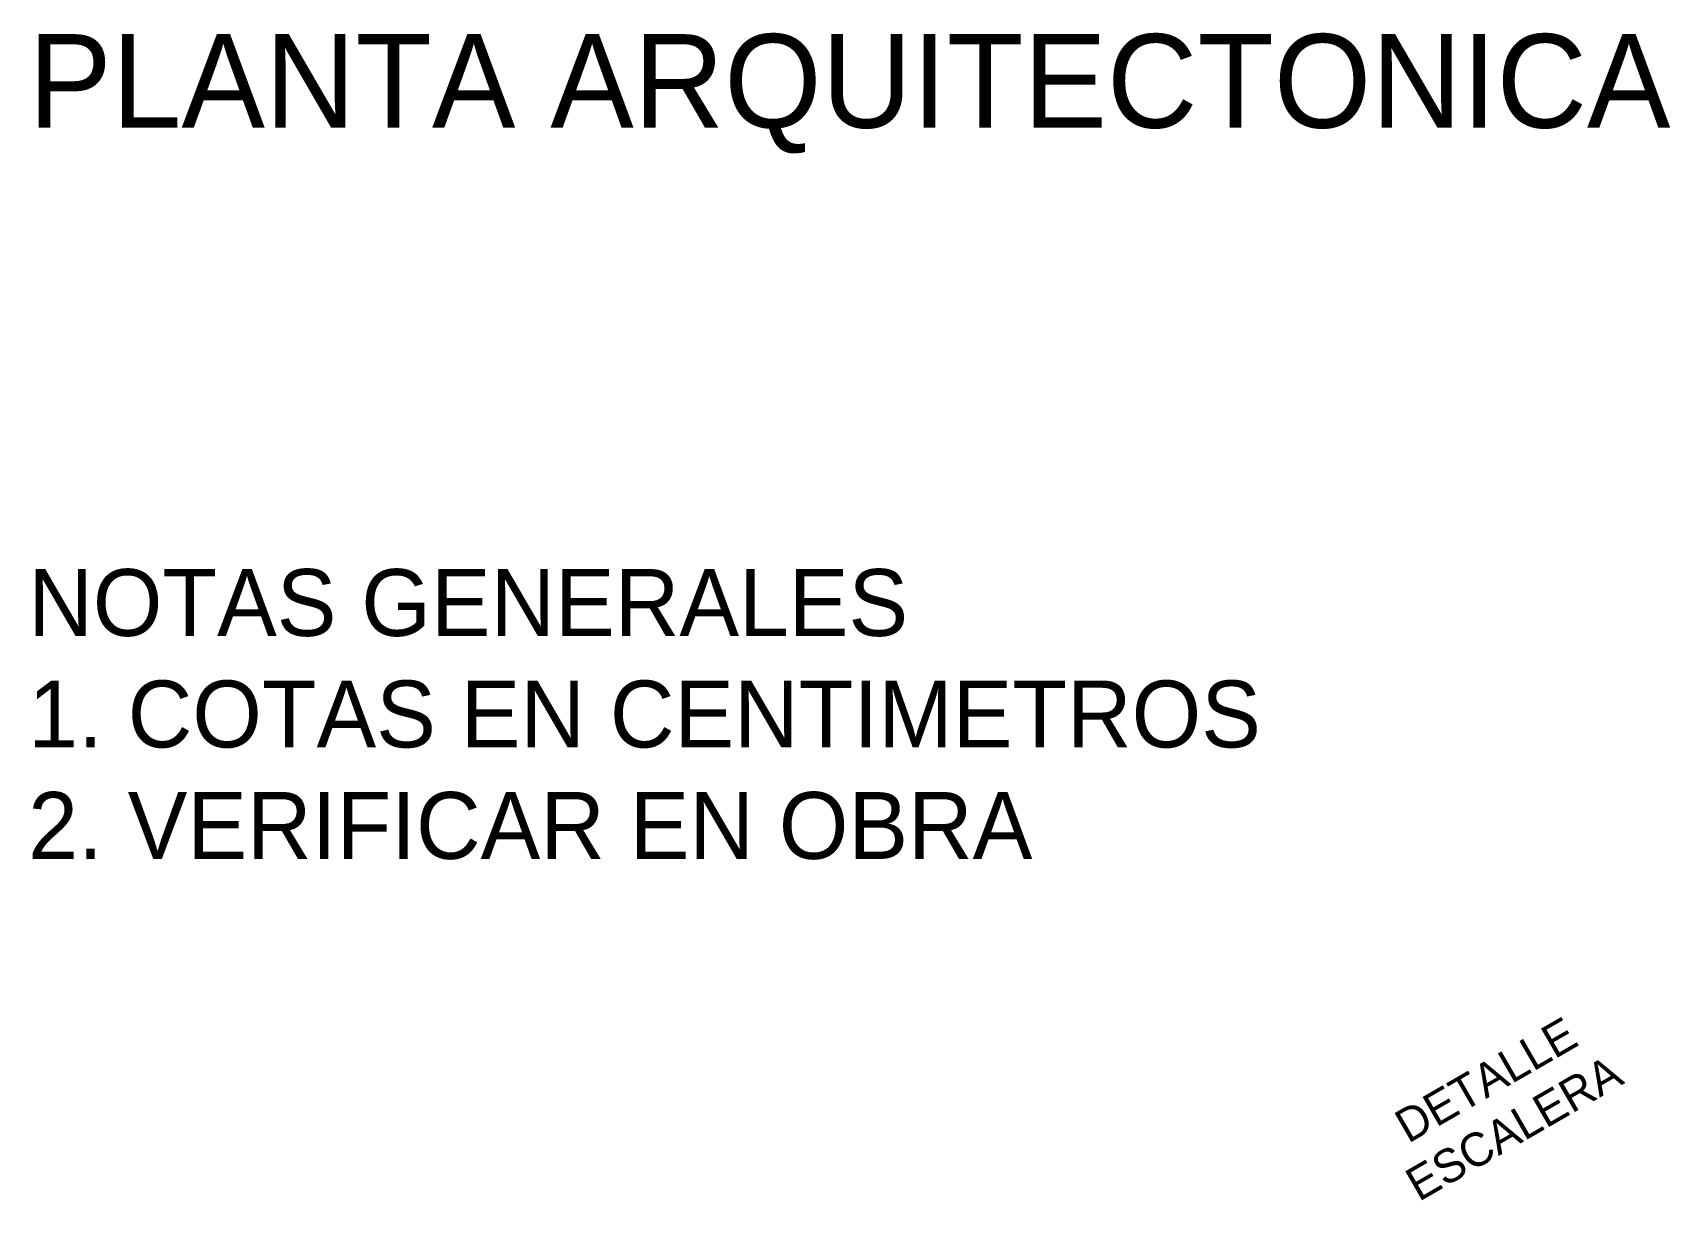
# Model space of a CAD drawing. Extents: x 10 to 133, y 33 to 120.
import ezdxf

# ---------------------------------------------------------------- set-up
doc = ezdxf.new("R2010")
doc.units = 0
doc.header["$MEASUREMENT"] = 0
doc.layers.add('TEXTOS', color=6, linetype='CONTINUOUS')

msp = doc.modelspace()

# ---------------------------------------------------------------- texts
at = {"layer": 'TEXTOS', "attachment_point": 1}
for s, insert, char_height, width in [('PLANTA ARQUITECTONICA', (10, 120), 7, 200), ('NOTAS GENERALES\\P1. COTAS EN CENTIMETROS\\P2. VERIFICAR EN OBRA', (10, 80), 5, 140)]:
    msp.add_mtext(s, dxfattribs=dict(at, insert=insert, char_height=char_height, width=width))
at = {"layer": 'TEXTOS', "insert": (120, 40), "char_height": 2.5, "width": 60, "attachment_point": 5, "rotation": 30}
msp.add_mtext('DETALLE\\PESCALERA', dxfattribs=at)

doc.saveas('drawing.dxf')
